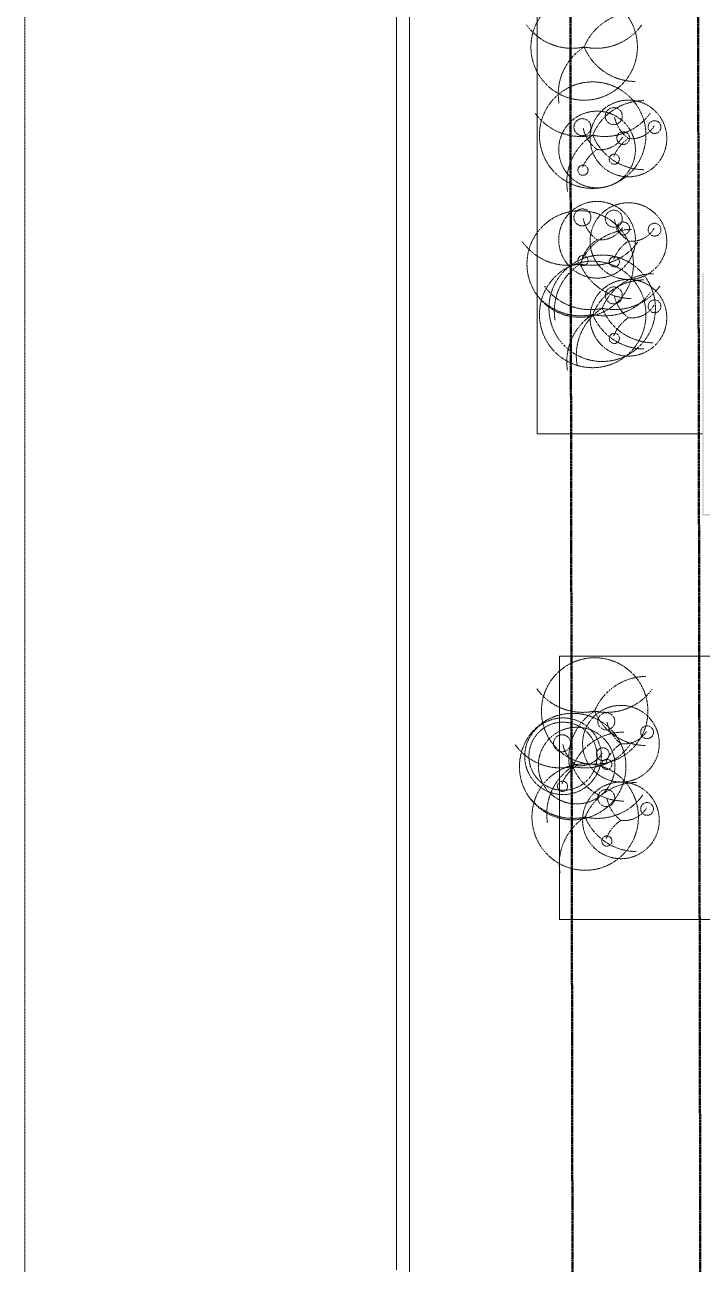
# Model space of a CAD drawing. Header units: inches. Extents: x -9418 to 110693, y 8585 to 209374.
# Drawn here: x -4245 to -3927, y 10391 to 10973 of the extents above; entities that cross this region are included whole.
import ezdxf

# ---------------------------------------------------------------- set-up
doc = ezdxf.new("R2010")
doc.units = ezdxf.units.IN
doc.header["$MEASUREMENT"] = 0
for name, pattern in [('Aligning Line 1_8_', [0.25, 0.125, -0.125]), ('Dash_2_', [0.25, 0.125, -0.125]), ('Double Dash 3_8_', [1, 0.375, -0.125, 0.125, -0.125, 0.125, -0.125])]:
    doc.linetypes.add(name, pattern=pattern)
for name, color, linetype, lineweight in [('0-1', 7, 'Continuous', 5), ('0-2', 253, 'Continuous', 9), ('A-DETL-GENF-HDLN-1', 253, 'Dash_2_', 9), ('A-WALL', 113, 'Continuous', 9), ('A-WALL-4', 113, 'Continuous', 5), ('C-PROP-LINE', 91, 'Double Dash 3_8_', 50), ('C-TOPO', 7, 'Continuous', 9), ('G-ANNO-SYMB', 111, 'Aligning Line 1_8_', 9), ('G-ANNO-SYMB-1', 147, 'Aligning Line 1_8_', 9)]:
    doc.layers.add(name, color=color, linetype=linetype, lineweight=lineweight)

# ---------------------------------------------------------------- blocks, each defined once
blk = doc.blocks.new('hydrangea 26752 - hydrangea 26752-1289253-SITE PLAN - TOPO WITH IMAGERY')
at = {"layer": 'A-DETL-GENF-HDLN-1'}
for centre, radius in [((0, 0), 18), ((-5.36, 12.26), 3), ((-10.49, -6.87), 4), ((9.72, -6.62), 2.39)]:
    blk.add_circle(centre, radius, dxfattribs=at)
for centre, radius, start, end in [((-12.13, 1.52), 12.23, 352.8605, 59.0245), ((-13.57, 9.88), 16.78, 282.05136, 323.94864), ((15.36, 10.23), 18.46, 213.6663, 248.3337)]:
    blk.add_arc(centre, radius, start, end, dxfattribs=at)
blk = doc.blocks.new('yew 26768 - yew 26768-1289254-SITE PLAN - TOPO WITH IMAGERY')
at = {"layer": 'A-DETL-GENF-HDLN-1'}
for radius in [18, 16]:
    blk.add_circle((0, 0), radius, dxfattribs=at)
blk = doc.blocks.new('fountain grass 26747 - fountain grass 26747-1289255-SITE PLAN - TOPO WITH IMAGERY')
at = {"layer": 'A-DETL-GENF-HDLN-1'}
blk.add_circle((0, 0), 25, dxfattribs=at)
for centre, start, end in [((10.02, 24.25), 180.45341, 247.54659), ((-25.61, 5.7), 347.45341, 54.54659), ((-10.02, 24.25), 292.45341, 359.54659), ((-25.61, -5.7), 305.45341, 12.54659), ((22.14, 14.08), 212.45341, 279.54659)]:
    blk.add_arc(centre, 26.24, start, end, dxfattribs=at)
blk = doc.blocks.new('lupin 26755 - lupin 26755-V18-SITE PLAN - TOPO WITH IMAGERY')
at = {"layer": 'A-DETL-GENF-HDLN-1'}
for centre, radius in [((0, 0), 18), ((-5.36, 12.26), 3), ((-10.49, -6.87), 4), ((9.72, -6.62), 2.39)]:
    blk.add_circle(centre, radius, dxfattribs=at)
for centre, radius, start, end in [((-12.13, 1.52), 12.23, 352.8605, 59.0245), ((-13.57, 9.88), 16.78, 282.05136, 323.94864), ((15.36, 10.23), 18.46, 213.6663, 248.3337)]:
    blk.add_arc(centre, radius, start, end, dxfattribs=at)
blk = doc.blocks.new('1750 Ox - Topography_rvt-1-SITE PLAN - TOPO WITH IMAGERY')
at = {"layer": 'C-TOPO'}
for p, q in [((-4064.23, 10786.88), (-4064.23, 11285.01)), ((-4064.23, 11285.01), (-4064.23, 10786.88)), ((-4070.23, 11278.94), (-4070.23, 10761.66)), ((-4070.23, 10761.66), (-4070.23, 11278.94)), ((-4004.23, 11039.03), (-4004.23, 10780.59)), ((-4004.23, 10780.59), (-4004.23, 11039.03)), ((-4064.23, 10569.81), (-4064.23, 10786.88)), ((-4064.23, 10786.88), (-4064.23, 10569.81)), ((-4004.23, 10780.59), (-3926.72, 10780.59)), ((-3926.72, 10780.59), (-4004.23, 10780.59)), ((-4070.23, 10761.66), (-4070.23, 10567.57)), ((-4070.23, 10567.57), (-4070.23, 10761.66)), ((-3866.72, 10676.21), (-3993.77, 10676.21)), ((-3993.77, 10676.21), (-3993.77, 10596.2)), ((-3993.77, 10596.2), (-3993.77, 10676.21)), ((-3993.77, 10676.21), (-3866.72, 10676.21)), ((-3993.77, 10552.59), (-3993.77, 10596.2)), ((-3993.77, 10552.59), (-3993.77, 10596.2)), ((-4064.23, 10548.03), (-4064.23, 10569.81)), ((-4064.23, 10569.81), (-4064.23, 10548.03)), ((-4070.23, 10567.57), (-4070.23, 10548.09)), ((-4070.23, 10548.09), (-4070.23, 10567.57)), ((-3993.77, 10552.59), (-3866.72, 10552.59)), ((-3993.77, 10552.59), (-3866.72, 10552.59)), ((-4070.23, 10548.09), (-4070.23, 10388.02)), ((-4070.23, 10388.02), (-4070.23, 10548.09)), ((-4064.23, 10369.02), (-4064.23, 10548.03)), ((-4064.23, 10548.03), (-4064.23, 10369.02))]:
    blk.add_line(p, q, dxfattribs=at)
at = {"layer": '0-2', "rotation": 270}
for name, p in [('fountain grass 26747 - fountain grass 26747-1289255-SITE PLAN - TOPO WITH IMAGERY', (-3982.15, 10962.18)), ('fountain grass 26747 - fountain grass 26747-1289255-SITE PLAN - TOPO WITH IMAGERY', (-3978.14, 10920.77)), ('lupin 26755 - lupin 26755-V18-SITE PLAN - TOPO WITH IMAGERY', (-3961.36, 10919.21)), ('hydrangea 26752 - hydrangea 26752-1289253-SITE PLAN - TOPO WITH IMAGERY', (-3976.09, 10914.03)), ('hydrangea 26752 - hydrangea 26752-1289253-SITE PLAN - TOPO WITH IMAGERY', (-3976.09, 10871.65)), ('lupin 26755 - lupin 26755-V18-SITE PLAN - TOPO WITH IMAGERY', (-3961.36, 10871.04)), ('fountain grass 26747 - fountain grass 26747-1289255-SITE PLAN - TOPO WITH IMAGERY', (-3984.01, 10860.28)), ('fountain grass 26747 - fountain grass 26747-1289255-SITE PLAN - TOPO WITH IMAGERY', (-3978.14, 10836.59)), ('fountain grass 26747 - fountain grass 26747-1289255-SITE PLAN - TOPO WITH IMAGERY', (-3973.69, 10839.5)), ('lupin 26755 - lupin 26755-V18-SITE PLAN - TOPO WITH IMAGERY', (-3961.36, 10835.04)), ('fountain grass 26747 - fountain grass 26747-1289255-SITE PLAN - TOPO WITH IMAGERY', (-3977.22, 10650.4)), ('fountain grass 26747 - fountain grass 26747-1289255-SITE PLAN - TOPO WITH IMAGERY', (-3987.54, 10624.31)), ('lupin 26755 - lupin 26755-V18-SITE PLAN - TOPO WITH IMAGERY', (-3964.88, 10635.06)), ('yew 26768 - yew 26768-1289254-SITE PLAN - TOPO WITH IMAGERY', (-3992.08, 10629.16)), ('lupin 26755 - lupin 26755-V18-SITE PLAN - TOPO WITH IMAGERY', (-3985.67, 10624.77)), ('fountain grass 26747 - fountain grass 26747-1289255-SITE PLAN - TOPO WITH IMAGERY', (-3981.67, 10600.62)), ('lupin 26755 - lupin 26755-V18-SITE PLAN - TOPO WITH IMAGERY', (-3964.88, 10599.06))]:
    blk.add_blockref(name, p, dxfattribs=at)
blk = doc.blocks.new('1750 Ox - Unit Layouts_rvt-1-SITE PLAN - TOPO WITH IMAGERY')
at = {"layer": 'G-ANNO-SYMB-1'}
blk.add_line((-4244.79, 9706.24), (-4244.79, 12461.73), dxfattribs=at)
blk = doc.blocks.new('Family - ___-1749192-SITE PLAN - TOPO WITH IMAGERY')
at = {"layer": 'C-PROP-LINE'}
for p, q in [((-3990.83, 12268.59), (-3986.58, 9767.98)), ((-3930.69, 12184.59), (-3926.73, 9853.85))]:
    blk.add_line(p, q, dxfattribs=at)

msp = doc.modelspace()

# ---------------------------------------------------------------- hatches: boundary and pattern name
at = {"layer": 'A-WALL'}
msp.add_hatch(color=256, dxfattribs=at).paths.add_polyline_path([(-3922.47, 10742.19), (-3872.72, 10742.19), (-3872.72, 10746.44), (-3873.47, 10746.44), (-3873.47, 10742.94), (-3926.72, 10742.94), (-3926.72, 10742.19), (-3925.97, 10742.19)], flags=0)
at = {"layer": 'A-WALL-4'}
msp.add_hatch(color=256, dxfattribs=at).paths.add_polyline_path([(-3926.72, 10742.94), (-3925.97, 10742.94), (-3925.97, 10856.26), (-3926.72, 10856.26), (-3926.72, 10743.13)], flags=0)

# ---------------------------------------------------------------- linework, layer by layer
at = {"layer": 'G-ANNO-SYMB'}
msp.add_line((-4244.79, 9706.24), (-4244.79, 12461.73), dxfattribs=at)

# ---------------------------------------------------------------- block references
at = {"layer": '0-1'}
for name in ['1750 Ox - Topography_rvt-1-SITE PLAN - TOPO WITH IMAGERY', '1750 Ox - Unit Layouts_rvt-1-SITE PLAN - TOPO WITH IMAGERY']:
    msp.add_blockref(name, (0, 0), dxfattribs=at)
at = {"layer": 'C-PROP-LINE'}
msp.add_blockref('Family - ___-1749192-SITE PLAN - TOPO WITH IMAGERY', (0, 0), dxfattribs=at)

doc.saveas('drawing.dxf')
